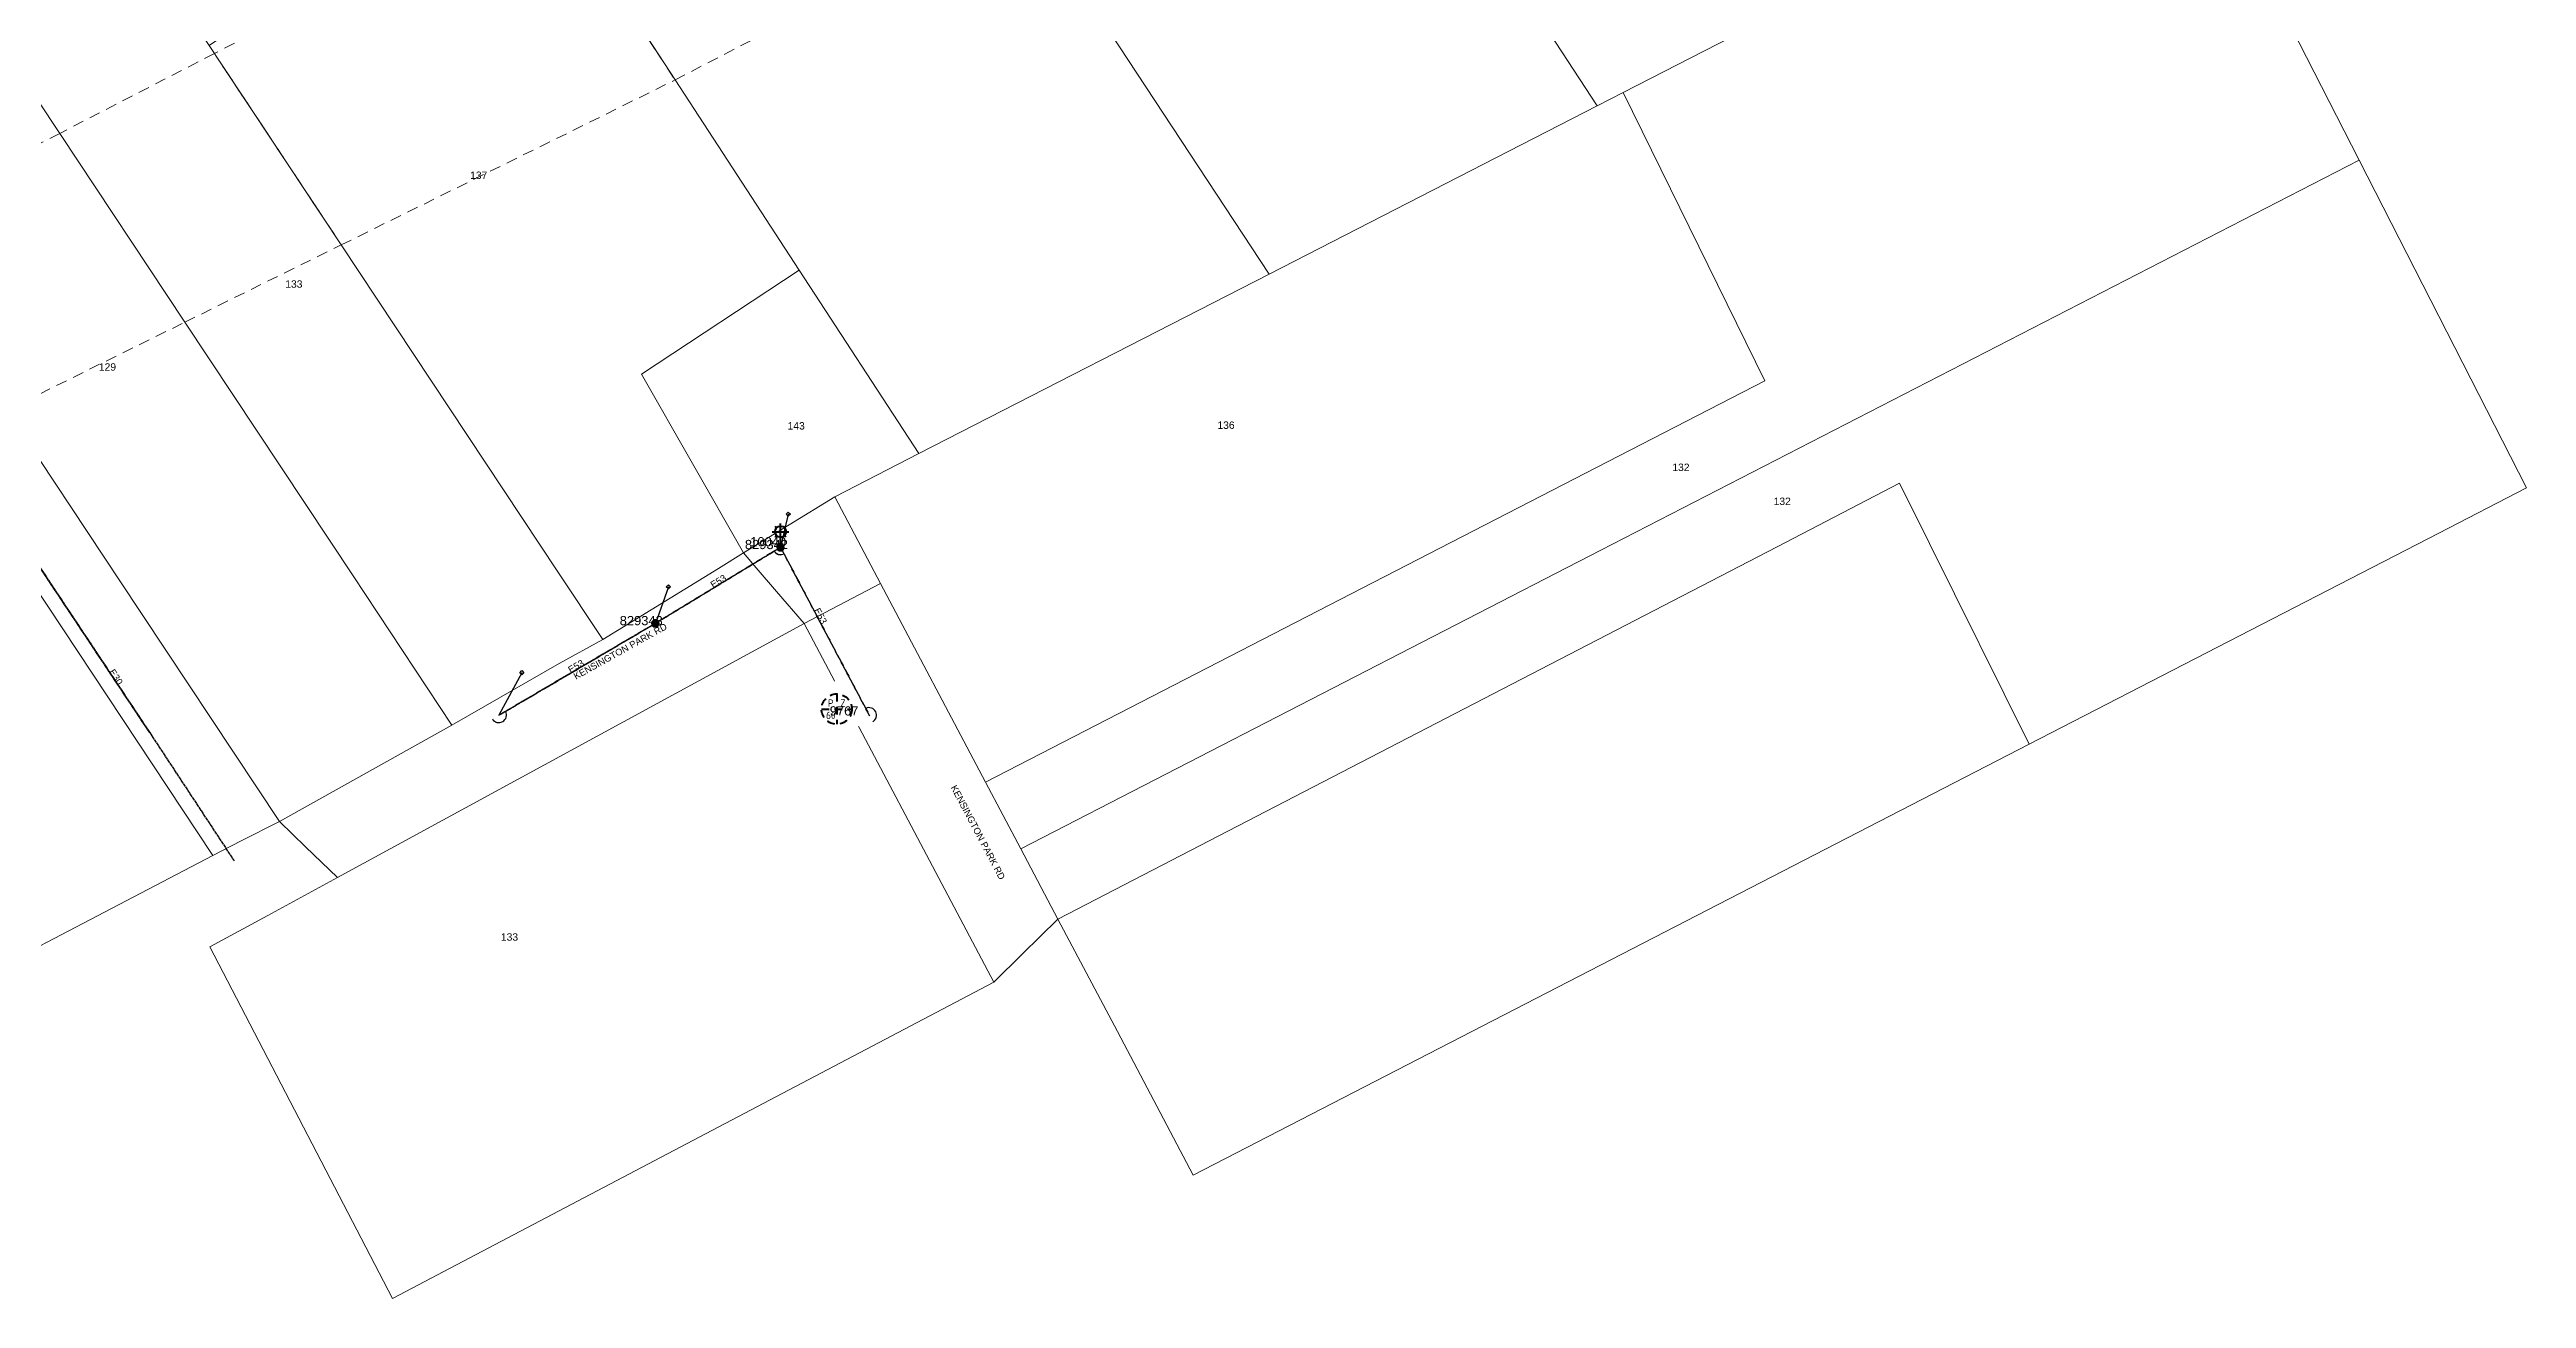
# Model space of a CAD drawing. Header units: metres. Extents: x 302064 to 304096, y 6268242 to 6271990.
# Drawn here: x 303385 to 304056, y 6270454 to 6270792 of the extents above; entities that cross this region are included whole.
import ezdxf
from ezdxf.enums import TextEntityAlignment as Align

# ---------------------------------------------------------------- set-up
doc = ezdxf.new("R2010")
doc.units = ezdxf.units.M
doc.linetypes.add('Cable Exist OH', pattern=[1, 1, 0])
doc.linetypes.add('Dash', pattern=[5, 3, -2])
doc.layers.get('0').update_dxf_attribs({"color": 6})
for name, color, linetype in [('_User_LV_Exist', 7, 'Continuous'), ('Equip_SL_EXT', 7, 'Continuous'), ('Equip_SP_SL_EXT', 7, 'Continuous'), ('Mains_HV_EXT', 1, 'Continuous'), ('Mains_LV_EXT', 5, 'Continuous'), ('Mains_SL_EXT', 3, 'Continuous'), ('Services_SP_EXT', 7, 'Continuous'), ('SupportsOH_SP_TR_HV_LV_SL_EXT', 7, 'Continuous')]:
    doc.layers.add(name, color=color, linetype=linetype)
for name, color, linetype, lineweight in [('Cadastre Easements_SP_EXT', 9, 'Continuous', 5), ('Cadastre Land Parcels_SP_EXT', 7, 'Continuous', 5), ('Cadastre Roads_SP_EXT', 9, 'Continuous', 5)]:
    doc.layers.add(name, color=color, linetype=linetype, lineweight=lineweight)
doc.styles.add('iecARIAL', font='arial.ttf', dxfattribs={"height": 2})
doc.styles.add('IESYMBOL1', font='isocp.shx')
doc.styles.add('POLE_LABEL', font='arial.ttf')
doc.styles.add('SLCP_LABEL', font='arial.ttf', dxfattribs={"height": 3.5})
doc.styles.get("Standard").update_dxf_attribs({"font": 'arial.ttf'})

# ---------------------------------------------------------------- blocks, each defined once
blk = doc.blocks.new('SL_LANTERN_EXT')
at = {"lineweight": 40}
for p, q in [((-2.25, 4.22), (2.25, 4.22)), ((-1.46, 5.68), (-1.06, 5.28)), ((-1.46, 2.76), (-1.06, 3.16)), ((0, 1.97), (0, 6.47)), ((0, 0), (0, 2.72)), ((1.46, 5.68), (1.06, 5.28)), ((1.46, 2.76), (1.06, 3.16))]:
    blk.add_line(p, q, dxfattribs=at)
blk.add_circle((0, 4.22), 1.5, dxfattribs=at)
at = {"style": 'iecARIAL', "flags": 8}
blk.add_attdef('ASSET_NUM', (1.5, 1.5), '', height=2.5, dxfattribs=at)
for tag, p, height, flags in [('OPERATING_VOLTAGE', (0.98, -1.65), 0.2, 9), ('ORIENTATION', (0.98, -1.85), 0.2, 9), ('OWNED_BY', (0.98, -2.05), 0.2, 9), ('STATE', (0.98, -2.25), 0.2, 9), ('CONSTRUCTED_VOLTAGE', (0.98, -0.65), 0.2, 9), ('CONTROL_TYPE', (0.98, -0.85), 0.2, 9), ('LANTERN_PURPOSE', (0.98, -1.05), 0.2, 9), ('LANTERN_TYPE', (0.98, -1.25), 0.2, 9), ('NO_PHASES', (0.98, -1.45), 0.2, 9), ('USAGE', (0.98, -2.45), 0.2, 9), ('CEXIST', (0.98, -2.65), 0.2, 9), ('CNEW', (0.98, -2.85), 0.2, 9), ('CNUMBER', (0.98, -3.05), 0.2, 9), ('CREMOVE', (0.98, -3.25), 0.2, 9), ('CREPLACE', (0.98, -3.45), 0.2, 9), ('LKINGHEIGHT', (0.98, -3.65), 0.2, 9), ('LBRACKET', (0.98, -3.85), 0.2, 9), ('LBRACKETVOCAB', (0.98, -4.05), 0.2, 9), ('LCATEGORY', (0.98, -4.25), 0.2, 9), ('LCHARGE1', (0.98, -4.45), 0.2, 9), ('LCHARGE1PERCENT', (0.98, -4.65), 0.2, 9), ('LCHARGE2', (0.98, -4.85), 0.2, 9), ('LCHARGE2PERCENT', (0.98, -5.05), 0.2, 9), ('LCHARGE3', (0.98, -5.25), 0.2, 9), ('LCHARGE3PERCENT', (0.98, -5.45), 0.2, 9), ('LEXIST', (0.98, -5.65), 0.2, 9), ('LLAMP', (0.98, -5.85), 0.2, 9), ('LLAMPVOCAB', (0.98, -6.05), 0.2, 9), ('LMAST', (0.98, -6.25), 0.2, 9), ('LMASTVOCAB', (0.98, -6.45), 0.2, 9), ('LNEW', (0.98, -6.65), 0.2, 9), ('LANTNUMBER', (0.98, -6.85), 0.2, 9), ('LNUMBER', (2.18, -3.25), 2.5, 8), ('STREETNAME', (0.98, -9.25), 0.2, 9), ('SUBURB', (0.98, -9.45), 0.2, 1), ('LOUTREACH', (0.98, -7.25), 0.2, 9), ('LOUTREACHVOCAB', (0.98, -7.45), 0.2, 9), ('LRATECODE', (0.98, -7.65), 0.2, 9), ('LREMOVE', (0.98, -7.85), 0.2, 9), ('LREPLACE', (0.98, -8.05), 0.2, 9), ('LTYPE', (0.98, -8.25), 0.2, 9), ('LTYPEVOCAB', (0.98, -8.45), 0.2, 9), ('LEGEND', (0.98, -8.65), 0.2, 9), ('LOCATION', (0.98, -8.85), 0.2, 9), ('NOTES', (0.98, -9.05), 0.2, 9)]:
    blk.add_attdef(tag, p, '', height=height, dxfattribs=dict(flags=flags))
blk = doc.blocks.new('CCP_EXT')
blk.add_wipeout([(0, 0.57), (0.57, 0), (0, -0.57), (-0.57, 0)])
blk.add_lwpolyline([(-0.57, 0), (0, 0.57), (0.57, 0), (0, -0.57), (-0.57, 0)])
at = {"flags": 1}
blk.add_attdef('Z', (0, 0), '', height=0.2, dxfattribs=at)
at = {"flags": 9}
for tag, p in [('CCP_TYPE', (0, 0)), ('CONSTRUCTED_VOLTAGE', (0, -0.2)), ('OPERATING_VOLTAGE', (0, -0.6)), ('ORIENTATION', (0, -0.8)), ('OWNED_BY', (0, -1)), ('STATE', (0, -1.8)), ('NO_PHASES', (0, -0.4)), ('USAGE', (0, -1.2)), ('LEGEND', (0, -1.4)), ('LIFE_SUPPORT', (0, -1.6)), ('NOTES', (0, -2))]:
    blk.add_attdef(tag, text='', height=0.2, dxfattribs=at).set_placement(p, align=Align.MIDDLE_LEFT)
blk = doc.blocks.new('POLE_EXT')
blk.add_hatch(color=256).paths.add_polyline_path([(-1, 0, 1), (1, 0, 1)])
blk.add_lwpolyline([(-1, 0, 1), (1, 0, 1)], format="xyb", close=True)
for tag, height, flags, p in [('pNumber', 2.5, 8, (-17.84, 2.07)), ('OWNED_BY', 0.2, 9, (1.35, -0.4)), ('SPECIAL_USE', 0.2, 9, (1.35, -0.8)), ('STATE', 0.2, 9, (1.35, -1)), ('cLV', 0.2, 9, (1.35, -1.4)), ('hDepth', 0.2, 9, (1.35, -1.6)), ('hDia', 0.2, 9, (1.35, -1.8)), ('cHV', 0.2, 9, (1.35, -2)), ('cLinedev', 0.2, 9, (1.35, -3.4)), ('pExisting', 0.2, 9, (1.35, -3.8)), ('pFooting', 0.2, 9, (1.35, -4.4)), ('pNew', 0.2, 9, (1.35, -4.6)), ('pRelocate', 0.2, 9, (1.35, -5)), ('pRemove', 0.2, 9, (1.35, -5.2)), ('pReplace', 0.2, 9, (1.35, -5.4)), ('pStay', 0.2, 9, (1.35, -5.6)), ('pType', 0.2, 9, (1.35, -5.8)), ('cspan', 0.2, 9, (1.35, -6)), ('STREETNAME', 0.2, 9, (1.35, -6.2)), ('SUBURB', 0.2, 9, (1.35, -6.4)), ('PARENT', 0.2, 9, (1.35, -0.6)), ('USAGE', 0.2, 9, (1.35, -1.2)), ('LBRACKET', 0.2, 9, (1.35, -2.2)), ('LExisting', 0.2, 9, (1.35, -2.4)), ('LANTNUMBER', 0.2, 9, (1.35, -2.6)), ('LOther', 0.2, 9, (1.35, -2.8)), ('LRemove', 0.2, 9, (1.35, -3)), ('LEGEND', 0.2, 9, (1.35, -3.2)), ('LOCATION', 0.2, 9, (1.35, -3.6)), ('PFNUMBER', 0.2, 9, (1.35, -4)), ('NEWPFNUMBER', 0.2, 9, (1.35, -4.2)), ('NOTES', 0.2, 9, (1.35, -6.6)), ('OPERATED_BY', 0.2, 9, (1.36, -7.01)), ('MAINTAINED_BY', 0.2, 9, (1.36, -6.81))]:
    blk.add_attdef(tag, text='', height=height, dxfattribs=dict(flags=flags)).set_placement(p, align=Align.MIDDLE_LEFT)
at = {"style": 'POLE_LABEL'}
for tag, height, flags, p in [('STRUCTURE_PLANT_NUMBER', 0.2, 9, (1.35, 0.03)), ('ASSET_NUM', 2.5, 8, (2, 2)), ('STREET_CODE', 0.2, 9, (1.35, -0.2))]:
    blk.add_attdef(tag, text='', height=height, dxfattribs=dict(at, flags=flags)).set_placement(p, align=Align.MIDDLE_LEFT)
at = {"flags": 1}
blk.add_attdef('Z', (1.35, -7.33), '', height=0.2, dxfattribs=at)
blk = doc.blocks.new('SLCP_ZELL_EXT')
blk.add_wipeout([(-0.24, 7.5), (-0.71, 7.47), (-1.17, 7.41), (-1.64, 7.32), (-2.09, 7.21), (-2.54, 7.06), (-2.98, 6.89), (-3.41, 6.69), (-3.82, 6.46), (-4.22, 6.21), (-4.6, 5.93), (-4.96, 5.63), (-5.31, 5.31), (-5.63, 4.96), (-5.93, 4.6), (-6.21, 4.22), (-6.46, 3.82), (-6.69, 3.41), (-6.89, 2.98), (-7.06, 2.54), (-7.21, 2.09), (-7.32, 1.64), (-7.41, 1.17), (-7.47, 0.71), (-7.5, 0.24), (-7.5, -0.24), (-7.47, -0.71), (-7.41, -1.17), (-7.32, -1.64), (-7.21, -2.09), (-7.06, -2.54), (-6.89, -2.98), (-6.69, -3.41), (-6.46, -3.82), (-6.21, -4.22), (-5.93, -4.6), (-5.63, -4.96), (-5.31, -5.31), (-4.96, -5.63), (-4.6, -5.93), (-4.22, -6.21), (-3.82, -6.46), (-3.41, -6.69), (-2.98, -6.89), (-2.54, -7.06), (-2.09, -7.21), (-1.64, -7.32), (-1.17, -7.41), (-0.71, -7.47), (-0.24, -7.5), (0.24, -7.5), (0.71, -7.47), (1.17, -7.41), (1.64, -7.32), (2.09, -7.21), (2.54, -7.06), (2.98, -6.89), (3.41, -6.69), (3.82, -6.46), (4.22, -6.21), (4.6, -5.93), (4.96, -5.63), (5.31, -5.31), (5.63, -4.96), (5.93, -4.6), (6.21, -4.22), (6.46, -3.82), (6.69, -3.41), (6.89, -2.98), (7.06, -2.54), (7.21, -2.09), (7.32, -1.64), (7.41, -1.17), (7.47, -0.71), (7.5, -0.24), (7.5, 0.24), (7.47, 0.71), (7.41, 1.17), (7.32, 1.64), (7.21, 2.09), (7.06, 2.54), (6.89, 2.98), (6.69, 3.41), (6.46, 3.82), (6.21, 4.22), (5.93, 4.6), (5.63, 4.96), (5.31, 5.31), (4.96, 5.63), (4.6, 5.93), (4.22, 6.21), (3.82, 6.46), (3.41, 6.69), (2.98, 6.89), (2.54, 7.06), (2.09, 7.21), (1.64, 7.32), (1.17, 7.41), (0.71, 7.47), (0.24, 7.5)])
at = {"linetype": 'Dash', "lineweight": 40, "ltscale": 0.7}
for p, q in [((-4.11, 0), (4.11, 0)), ((0, 4.11), (0, -4.11))]:
    blk.add_line(p, q, dxfattribs=at)
blk.add_circle((0, 0), 4.11, dxfattribs=at)
at = {"lineweight": 40, "style": 'IESYMBOL1'}
for s, p in [('P', (-1.6, 0)), ('Z', (1.7, 0)), ('60', (-1.61, -3.31))]:
    blk.add_text(s, height=2, dxfattribs=at).set_placement(p, align=Align.BOTTOM_CENTER)
at = {"flags": 1}
blk.add_attdef('Z', (0, 0), '', height=0.2, dxfattribs=at)
at = {"style": 'SLCP_LABEL'}
for tag, height, flags, p in [('ASSET_NUM', 2.5, 8, (2, 2)), ('STREET_CODE', 0.2, 9, (0, -0.2))]:
    blk.add_attdef(tag, text='', height=height, dxfattribs=dict(at, flags=flags)).set_placement(p, align=Align.MIDDLE_LEFT)
at = {"flags": 9}
for tag, p in [('CONSTRUCTED_VOLTAGE', (0, -0.4)), ('CONTROL_TYPE', (0, -0.6)), ('OPERATING_VOLTAGE', (0, -1)), ('ORIENTATION', (0, -1.2)), ('OWNED_BY', (0, -1.4)), ('STATE', (0, -2)), ('NO_PHASES', (0, -0.8)), ('USAGE', (0, -1.6)), ('LOCATION', (0, -1.8)), ('NOTES', (0, -2.2))]:
    blk.add_attdef(tag, text='', height=0.2, dxfattribs=at).set_placement(p, align=Align.MIDDLE_LEFT)

msp = doc.modelspace()

# ---------------------------------------------------------------- linework, layer by layer
at = {"layer": '_User_LV_Exist', "linetype": 'Continuous'}
msp.add_lwpolyline([(303581.098, 6270656.384, 0.39881574), (303583.732, 6270655.727)], format="xyb", dxfattribs=at)
at = {"layer": '_User_LV_Exist', "linetype": 'Cable Exist OH'}
msp.add_lwpolyline([(303411.877, 6270607.295), (303380.1999, 6270654.942)], dxfattribs=at)
at = {"layer": 'Cadastre Easements_SP_EXT', "linetype": 'Dash'}
for points in [[(303648.313, 6270832.96), (303737.1851, 6270879.172), (303827.8561, 6270926.3181), (303792.9661, 6270978.982), (303702.487, 6270932.2311), (303613.292, 6270886.143), (303519.2319, 6270837.5399), (303554.204, 6270784.0221), (303648.313, 6270832.96)], [(303554.204, 6270784.0221), (303519.2319, 6270837.5399), (303429.4109, 6270791.192), (303429.863, 6270790.5101), (303463.7699, 6270739.3571), (303554.204, 6270784.0221)], [(303421.396, 6270718.4281), (303463.7699, 6270739.3571), (303429.863, 6270790.5101), (303429.4109, 6270791.192), (303387.4921, 6270769.5601), (303339.847, 6270744.9749), (303373.1939, 6270694.6209), (303421.396, 6270718.4281)]]:
    msp.add_lwpolyline(points, close=True, dxfattribs=at)
at = {"layer": 'Cadastre Land Parcels_SP_EXT', "linetype": 'Continuous'}
for points in [[(303811.005, 6270780.664), (303895.621, 6270824.029), (303827.856, 6270926.318), (303792.966, 6270978.982), (303724.893, 6271081.733), (303640.846, 6271026.484), (303702.487, 6270932.231), (303737.185, 6270879.172), (303803.979, 6270777.035), (303811.005, 6270780.664)], [(303803.979, 6270777.035), (303737.185, 6270879.172), (303702.487, 6270932.231), (303640.846, 6271026.484), (303557.167, 6270971.372), (303613.292, 6270886.143), (303648.313, 6270832.96), (303715.143, 6270731.471), (303803.979, 6270777.035)], [(303715.143, 6270731.471), (303648.313, 6270832.96), (303613.292, 6270886.143), (303557.167, 6270971.372), (303469.497, 6270913.649), (303519.232, 6270837.54), (303554.204, 6270784.022), (303587.837, 6270732.551), (303620.263, 6270682.879), (303715.143, 6270731.471)], [(303565.914, 6270651.743), (303572.727, 6270655.938), (303545.064, 6270704.342), (303587.837, 6270732.551), (303554.204, 6270784.022), (303519.232, 6270837.54), (303469.497, 6270913.649), (303407.537, 6270872.7), (303450.001, 6270808.137), (303428, 6270793.32), (303429.411, 6270791.192), (303429.863, 6270790.51), (303463.77, 6270739.357), (303522.437, 6270650.851), (303534.616, 6270632.477), (303565.914, 6270651.743)], [(303522.829, 6270626.016), (303534.616, 6270632.477), (303522.437, 6270650.851), (303463.77, 6270739.357), (303429.863, 6270790.51), (303429.411, 6270791.192), (303428, 6270793.32), (303385.277, 6270858.028), (303346.031, 6270832.084), (303387.492, 6270769.56), (303421.396, 6270718.428), (303466.963, 6270649.711), (303493.73, 6270609.344), (303522.829, 6270626.016)], [(304010.386, 6270762.295), (303961.56, 6270857.9), (303895.621, 6270824.029), (303811.005, 6270780.664), (303849.391, 6270702.558), (303758.383, 6270655.696), (303638.3, 6270593.86), (303647.849, 6270575.842), (303804.97, 6270656.652), (304010.386, 6270762.295)], [(303493.73, 6270609.344), (303466.963, 6270649.711), (303421.396, 6270718.428), (303387.492, 6270769.56), (303346.031, 6270832.084), (303301.583, 6270802.756), (303339.847, 6270744.975), (303373.194, 6270694.621), (303403.795, 6270648.412), (303446.993, 6270583.179), (303493.73, 6270609.344)], [(303758.383, 6270655.696), (303849.391, 6270702.558), (303811.005, 6270780.664), (303803.979, 6270777.035), (303715.143, 6270731.471), (303620.263, 6270682.879), (303597.477, 6270671.105), (303607.261, 6270652.593), (303609.883, 6270647.632), (303638.3, 6270593.86), (303758.383, 6270655.696)], [(304055.717, 6270673.533), (304010.386, 6270762.295), (303804.97, 6270656.652), (303647.849, 6270575.842), (303657.917, 6270556.746), (303852.737, 6270657.631), (303885.914, 6270674.811), (303894.021, 6270658.478), (303920.997, 6270604.122), (304031.986, 6270661.306), (304055.717, 6270673.533)], [(303428.956, 6270574.034), (303379.995, 6270647.923), (303356.273, 6270683.721), (303322.063, 6270735.349), (303314.859, 6270746.221), (303230.597, 6270690.121), (303233.915, 6270685.005), (303259.575, 6270645.446), (303267.576, 6270633.112), (303337.064, 6270525.981), (303428.956, 6270574.034)], [(303597.477, 6270671.105), (303620.263, 6270682.879), (303587.837, 6270732.551), (303545.064, 6270704.342), (303572.727, 6270655.938), (303597.477, 6270671.105)], [(303920.997, 6270604.122), (303894.021, 6270658.478), (303885.914, 6270674.811), (303852.737, 6270657.631), (303657.917, 6270556.746), (303673.999, 6270526.341), (303694.573, 6270487.445), (303920.997, 6270604.122)], [(303640.501, 6270539.679), (303589.155, 6270636.832), (303462.755, 6270568.062), (303443.898, 6270557.802), (303428.16, 6270549.24), (303477.615, 6270454.069), (303640.501, 6270539.679)]]:
    msp.add_lwpolyline(points, close=True, dxfattribs=at)
at = {"layer": 'Cadastre Roads_SP_EXT', "linetype": 'Continuous'}
for points in [[(303339.847, 6270744.975), (303301.583, 6270802.756), (303294.242, 6270797.891), (303284.741, 6270791.595), (303314.859, 6270746.221), (303322.063, 6270735.349), (303356.273, 6270683.721), (303379.995, 6270647.923), (303428.956, 6270574.034), (303436.687, 6270577.953), (303446.993, 6270583.179), (303403.795, 6270648.412), (303373.194, 6270694.621), (303339.847, 6270744.975)], [(303638.3, 6270593.86), (303609.883, 6270647.632), (303598.457, 6270641.679), (303589.155, 6270636.832), (303640.501, 6270539.679), (303648.336, 6270547.358), (303657.917, 6270556.746), (303647.849, 6270575.842), (303638.3, 6270593.86)]]:
    msp.add_lwpolyline(points, close=True, dxfattribs=at)
at = {"layer": 'Mains_HV_EXT', "linetype": 'Continuous'}
for points in [[(303581.0615, 6270656.4418, 0.40090702), (303583.732, 6270655.727)], [(303504.7021, 6270610.9985, 0.97652129), (303508.3023, 6270613.0504)], [(303607.7402, 6270610.2223, 0.97220873), (303605.8317, 6270613.8455)]]:
    msp.add_lwpolyline(points, format="xyb", dxfattribs=at)
at = {"layer": 'Mains_HV_EXT', "linetype": 'Cable Exist OH'}
msp.add_lwpolyline([(303380.2, 6270654.942), (303411.877, 6270607.295), (303434.741, 6270572.552)], dxfattribs=at)
at = {"layer": 'Mains_LV_EXT', "linetype": 'Continuous'}
msp.add_lwpolyline([(303581.098, 6270656.384, 0.39881574), (303583.732, 6270655.727)], format="xyb", dxfattribs=at)
at = {"layer": 'Mains_LV_EXT', "linetype": 'Cable Exist OH'}
msp.add_lwpolyline([(303411.877, 6270607.295), (303380.1999, 6270654.942)], dxfattribs=at)
at = {"layer": 'Mains_SL_EXT', "linetype": 'Cable Exist OH'}
msp.add_lwpolyline([(303380.2, 6270654.942), (303411.877, 6270607.295), (303434.741, 6270572.552)], dxfattribs=at)

# ---------------------------------------------------------------- block references
at = {"layer": 'Equip_SP_SL_EXT'}
ref = msp.add_blockref('SL_LANTERN_EXT', (303582.771, 6270657.481), dxfattribs=at)
ref.add_attrib('ASSET_NUM', '10040', dxfattribs={"layer": '0', "height": 2.5, "rotation": 359.9706078, "style": 'iecARIAL'}).set_placement((303584.271, 6270658.981), align=Align.MIDDLE_RIGHT)
at = {"layer": 'SupportsOH_SP_TR_HV_LV_SL_EXT'}
ref = msp.add_blockref('POLE_EXT', (303582.771, 6270657.481), dxfattribs=at)
ref.add_attrib('ASSET_NUM', '829342', dxfattribs={"layer": '0', "height": 2.5, "rotation": 0.0283079, "style": 'POLE_LABEL'}).set_placement((303584.771, 6270658.231), align=Align.MIDDLE_RIGHT)
ref = msp.add_blockref('POLE_EXT', (303548.8535, 6270636.8639), dxfattribs=at)
ref.add_attrib('ASSET_NUM', '829343', dxfattribs={"layer": '0', "height": 2.5, "rotation": 359.9824304, "style": 'POLE_LABEL'}).set_placement((303550.8535, 6270637.6139), align=Align.MIDDLE_RIGHT)

# ---------------------------------------------------------------- texts
at = {"layer": 'Cadastre Land Parcels_SP_EXT'}
for s, p in [('137', (303498.674, 6270757.2219)), ('133', (303448.6012, 6270727.7598)), ('129', (303398.1024, 6270705.307)), ('143', (303584.6736, 6270689.363)), ('136', (303701.1085, 6270689.5493)), ('132', (303824.343, 6270678.1377)), ('132', (303851.783, 6270668.9322)), ('133', (303507.014, 6270550.9474))]:
    msp.add_text(s, height=2, dxfattribs=at).set_placement(p)
at = {"layer": 'Cadastre Roads_SP_EXT'}
for rotation, p in [(29.164684, (303527.335, 6270621.5819)), (297.856388, (303628.7998, 6270592.4535))]:
    msp.add_text('KENSINGTON PARK RD', height=1.8, rotation=rotation, dxfattribs=at).set_placement(p)
at = {"layer": 'Mains_LV_EXT'}
for s, rotation, p in [('E53', 31.293626, (303564.4707, 6270646.357)), ('E53', 297.8557424, (303591.775, 6270640.4435)), ('E30', 302.3962239, (303400.805, 6270623.768)), ('E53', 30.4234622, (303525.8718, 6270623.3681))]:
    msp.add_text(s, height=1.8, rotation=rotation, dxfattribs=at).set_placement(p)

# ---------------------------------------------------------------- next in the draw order: block references
at = {"layer": 'Services_SP_EXT'}
for p in [(303584.8615, 6270666.4408), (303552.3877, 6270646.7781), (303512.6993, 6270623.5084)]:
    msp.add_blockref('CCP_EXT', p, dxfattribs=at)

# ---------------------------------------------------------------- next in the draw order: block references
for p in [(303584.8615, 6270666.4408), (303552.3877, 6270646.7781), (303512.6993, 6270623.5084)]:
    msp.add_blockref('CCP_EXT', p, dxfattribs=at)

# ---------------------------------------------------------------- next in the draw order: linework, layer by layer
at = {"layer": '_User_LV_Exist', "linetype": 'Cable Exist OH'}
for points in [[(303582.771, 6270657.481), (303548.8535, 6270636.864)], [(303548.8535, 6270636.864), (303506.4922, 6270611.9875)]]:
    msp.add_lwpolyline(points, dxfattribs=at)
at = {"layer": 'Cadastre Roads_SP_EXT', "linetype": 'Continuous'}
msp.add_lwpolyline([(303576.153, 6270651.954), (303572.727, 6270655.938), (303565.914, 6270651.743), (303534.616, 6270632.477), (303522.829, 6270626.016), (303493.73, 6270609.344), (303446.993, 6270583.179), (303454.126, 6270576.339), (303462.755, 6270568.062), (303589.155, 6270636.832), (303581.687, 6270645.517), (303576.153, 6270651.954)], close=True, dxfattribs=at)
at = {"layer": 'Mains_HV_EXT', "linetype": 'Cable Exist OH'}
msp.add_lwpolyline([(303506.4923, 6270611.9874), (303548.8535, 6270636.864), (303582.771, 6270657.481)], dxfattribs=at)
at = {"layer": 'Mains_LV_EXT', "linetype": 'Cable Exist OH'}
for points in [[(303582.771, 6270657.481), (303548.8535, 6270636.864)], [(303548.8535, 6270636.864), (303506.4922, 6270611.9875)]]:
    msp.add_lwpolyline(points, dxfattribs=at)
at = {"layer": 'Mains_SL_EXT', "linetype": 'Cable Exist OH'}
msp.add_lwpolyline([(303506.4923, 6270611.9875), (303548.8535, 6270636.864), (303582.771, 6270657.481)], dxfattribs=at)
at = {"layer": 'Services_SP_EXT'}
for points in [[(303584.8615, 6270666.4409), (303582.771, 6270657.481)], [(303552.3877, 6270646.7781), (303548.8534, 6270636.864)], [(303512.6993, 6270623.5084), (303506.4922, 6270611.9875)]]:
    msp.add_lwpolyline(points, dxfattribs=at)

# ---------------------------------------------------------------- next in the draw order: block references
at = {"layer": 'Equip_SL_EXT'}
ref = msp.add_blockref('SLCP_ZELL_EXT', (303597.9811, 6270613.6773), dxfattribs=at)
ref.add_attrib('ASSET_NUM', '9767', dxfattribs={"layer": '0', "height": 2.5, "style": 'SLCP_LABEL'}).set_placement((303599.9811, 6270614.4273), align=Align.TOP_CENTER)

# ---------------------------------------------------------------- next in the draw order: linework, layer by layer
at = {"layer": '_User_LV_Exist', "linetype": 'Cable Exist OH'}
msp.add_lwpolyline([(303606.8821, 6270611.858), (303582.771, 6270657.481)], dxfattribs=at)
at = {"layer": 'Mains_HV_EXT', "linetype": 'Cable Exist OH'}
msp.add_lwpolyline([(303582.771, 6270657.481), (303606.882, 6270611.858)], dxfattribs=at)
at = {"layer": 'Mains_LV_EXT', "linetype": 'Cable Exist OH'}
msp.add_lwpolyline([(303606.8821, 6270611.858), (303582.771, 6270657.481)], dxfattribs=at)
at = {"layer": 'Mains_SL_EXT', "linetype": 'Cable Exist OH'}
msp.add_lwpolyline([(303582.771, 6270657.481), (303606.8821, 6270611.858)], dxfattribs=at)

doc.saveas('drawing.dxf')
